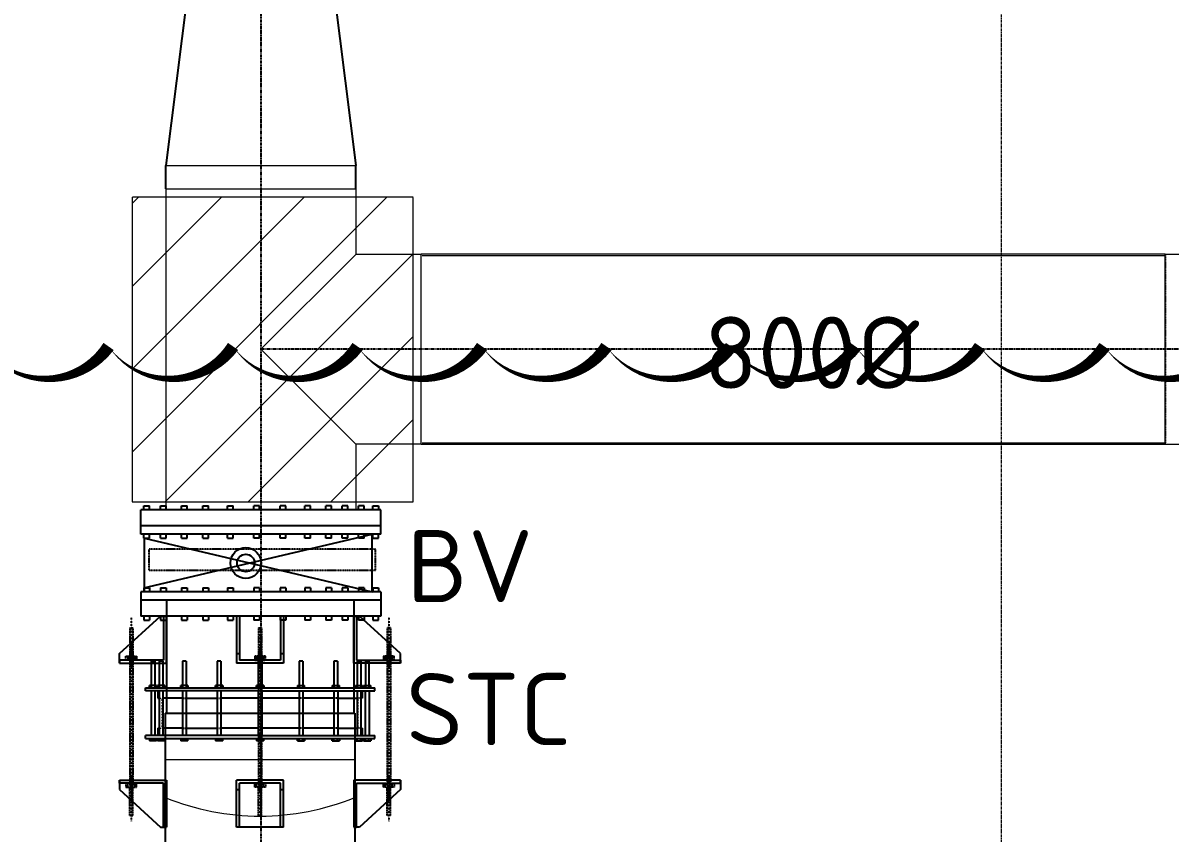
# Model space of a CAD drawing. Header units: inches. Extents: x 0 to 235202, y 0 to 361577.
# Drawn here: x 154002 to 158903, y 300948 to 304405 of the extents above; entities that cross this region are included whole.
import ezdxf

# ---------------------------------------------------------------- set-up
doc = ezdxf.new("R2010")
doc.units = ezdxf.units.IN
doc.header["$MEASUREMENT"] = 0
for name, pattern in [('CENTER', [2, 1.25, -0.25, 0.25, -0.25]), ('HIDDEN', [0.375, 0.25, -0.125]), ('PHANTOM2', [1.25, 0.625, -0.125, 0.125, -0.125, 0.125, -0.125])]:
    doc.linetypes.add(name, pattern=pattern)
for name, color, linetype, lineweight in [('.5', 8, 'Continuous', 0), ('DIM', 251, 'Continuous', 0), ('hid', 8, 'HIDDEN', 0), ('MECHANICAL', 8, 'Continuous', 0), ('PLC WIRE', 7, 'Continuous', 0)]:
    doc.layers.add(name, color=color, linetype=linetype, lineweight=lineweight)
for name, color, linetype in [('1', 1, 'CENTER'), ('2', 2, 'HIDDEN'), ('pipes', 2, 'Continuous'), ('sleeve type coupling', 1, 'Continuous'), ('steel elbow 90deg', 3, 'Continuous'), ('steel reducer', 2, 'Continuous'), ('text', 3, 'Continuous')]:
    doc.layers.add(name, color=color, linetype=linetype)
doc.styles.add('ISO', font='isocpeur.ttf')

msp = doc.modelspace()

# ---------------------------------------------------------------- linework, layer by layer
at = {"layer": '.5', "color": 8, "linetype": 'CENTER', "ltscale": 10}
msp.add_line((158182.6, 294028.3), (158182.6, 325313.4), dxfattribs=at)
at = {"color": 8, "linetype": 'PHANTOM2', "ltscale": 20}
for p, q in [((155018.9, 323495), (155018.9, 300450.4)), ((163607.6, 303012.5), (155018.9, 303012.5))]:
    msp.add_line(p, q, dxfattribs=at)
at = {"color": 8}
for p, q in [((154518.5, 302344.7), (154542.8, 302344.7)), ((154518.5, 302327.5), (154518.5, 302344.7)), ((154542.8, 302327.5), (154542.8, 302344.7)), ((154590, 302344.7), (154614.3, 302344.7)), ((154590, 302327.5), (154590, 302344.7)), ((154614.3, 302327.5), (154614.3, 302344.7)), ((154680.3, 302344.7), (154704.6, 302344.7)), ((154680.3, 302327.5), (154680.3, 302344.7)), ((154704.6, 302327.5), (154704.6, 302344.7)), ((154770.6, 302344.7), (154794.8, 302344.7)), ((154770.6, 302327.5), (154770.6, 302344.7)), ((154794.8, 302327.5), (154794.8, 302344.7)), ((154875.7, 302344.7), (154900, 302344.7)), ((154875.7, 302327.5), (154875.7, 302344.7)), ((154900, 302327.5), (154900, 302344.7)), ((154988.5, 302327.5), (154988.5, 302344.7)), ((155012.8, 302344.7), (154988.5, 302344.7)), ((155012.8, 302327.5), (155012.8, 302344.7)), ((155101.4, 302327.5), (155101.4, 302344.7)), ((155125.6, 302344.7), (155101.4, 302344.7)), ((155125.6, 302327.5), (155125.6, 302344.7)), ((155206.5, 302327.5), (155206.5, 302344.7)), ((155230.7, 302344.7), (155206.5, 302344.7)), ((155230.7, 302327.5), (155230.7, 302344.7)), ((155296.8, 302327.5), (155296.8, 302344.7)), ((155321, 302344.7), (155296.8, 302344.7)), ((155321, 302327.5), (155321, 302344.7)), ((155366.1, 302327.5), (155366.1, 302344.7)), ((155390.3, 302344.7), (155366.1, 302344.7)), ((155390.3, 302327.5), (155390.3, 302344.7)), ((155435.3, 302327.5), (155435.3, 302344.7)), ((155459.6, 302344.7), (155435.3, 302344.7)), ((155459.6, 302327.5), (155459.6, 302344.7)), ((155496.8, 302327.5), (155496.8, 302344.7)), ((155496.8, 302344.7), (155521, 302344.7)), ((155521, 302344.7), (155521, 302327.5)), ((155531.4, 302327.5), (154506.4, 302327.5)), ((154506.4, 302223.5), (154506.4, 302327.5)), ((155531.4, 302223.5), (155531.4, 302327.5)), ((155531.4, 302259.5), (154506.4, 302259.5)), ((155531.4, 302223.5), (154506.4, 302223.5)), ((154518.5, 301993.8), (155494, 302223.5)), ((154518.5, 302206.2), (154518.5, 302223.5)), ((154518.5, 302206.2), (154542.8, 302206.2)), ((154521.9, 302206.2), (155494, 301977.5)), ((154521.9, 301976.6), (154521.9, 302206.2)), ((154542.8, 302206.2), (154542.8, 302223.5)), ((154590, 302206.2), (154590, 302223.5)), ((154590, 302206.2), (154614.3, 302206.2)), ((154614.3, 302206.2), (154614.3, 302223.5)), ((154680.3, 302206.2), (154680.3, 302223.5)), ((154680.3, 302206.2), (154704.6, 302206.2)), ((154704.6, 302206.2), (154704.6, 302223.5)), ((154770.6, 302206.2), (154770.6, 302223.5)), ((154770.6, 302206.2), (154794.8, 302206.2)), ((154794.8, 302206.2), (154794.8, 302223.5)), ((154875.7, 302206.2), (154875.7, 302223.5)), ((154875.7, 302206.2), (154900, 302206.2)), ((154900, 302206.2), (154900, 302223.5)), ((154988.5, 302206.2), (154988.5, 302223.5)), ((155012.8, 302206.2), (154988.5, 302206.2)), ((155012.8, 302206.2), (155012.8, 302223.5)), ((155101.4, 302206.2), (155101.4, 302223.5)), ((155125.6, 302206.2), (155101.4, 302206.2)), ((155125.6, 302206.2), (155125.6, 302223.5)), ((155206.5, 302206.2), (155206.5, 302223.5)), ((155230.7, 302206.2), (155206.5, 302206.2)), ((155230.7, 302206.2), (155230.7, 302223.5)), ((155296.8, 302206.2), (155296.8, 302223.5)), ((155321, 302206.2), (155296.8, 302206.2)), ((155321, 302206.2), (155321, 302223.5)), ((155366.1, 302206.2), (155366.1, 302223.5)), ((155390.3, 302206.2), (155366.1, 302206.2)), ((155390.3, 302206.2), (155390.3, 302223.5)), ((155435.3, 302206.2), (155435.3, 302223.5)), ((155459.6, 302206.2), (155435.3, 302206.2)), ((155459.6, 302206.2), (155459.6, 302223.5)), ((155494, 301977.5), (155494, 302223.5)), ((155496.8, 302206.2), (155496.8, 302223.5)), ((155496.8, 302206.2), (155521, 302206.2)), ((155521, 302206.2), (155521, 302223.5)), ((154506.4, 301977.5), (154506.4, 301873.5)), ((155531.4, 301977.5), (154506.4, 301977.5)), ((154518.5, 301994.7), (154542.8, 301994.7)), ((154518.5, 301994.7), (154518.5, 301977.5)), ((154542.8, 301994.7), (154542.8, 301977.5)), ((154590, 301994.7), (154614.3, 301994.7)), ((154590, 301994.7), (154590, 301977.5)), ((154614.3, 301994.7), (154614.3, 301977.5)), ((154680.3, 301994.7), (154704.6, 301994.7)), ((154680.3, 301994.7), (154680.3, 301977.5)), ((154704.6, 301994.7), (154704.6, 301977.5)), ((154770.6, 301994.7), (154794.8, 301994.7)), ((154770.6, 301994.7), (154770.6, 301977.5)), ((154794.8, 301994.7), (154794.8, 301977.5)), ((154875.7, 301994.7), (154900, 301994.7)), ((154875.7, 301994.7), (154875.7, 301977.5)), ((154900, 301994.7), (154900, 301977.5)), ((154988.5, 301994.7), (154988.5, 301977.5)), ((155012.8, 301994.7), (154988.5, 301994.7)), ((155012.8, 301994.7), (155012.8, 301977.5)), ((155101.4, 301994.7), (155101.4, 301977.5)), ((155125.6, 301994.7), (155101.4, 301994.7)), ((155125.6, 301994.7), (155125.6, 301977.5)), ((155206.5, 301994.7), (155206.5, 301977.5)), ((155230.7, 301994.7), (155206.5, 301994.7)), ((155230.7, 301994.7), (155230.7, 301977.5)), ((155296.8, 301994.7), (155296.8, 301977.5)), ((155321, 301994.7), (155296.8, 301994.7)), ((155321, 301994.7), (155321, 301977.5)), ((155366.1, 301994.7), (155366.1, 301977.5)), ((155390.3, 301994.7), (155366.1, 301994.7)), ((155390.3, 301994.7), (155390.3, 301977.5)), ((155435.3, 301994.7), (155435.3, 301977.5)), ((155459.6, 301994.7), (155435.3, 301994.7)), ((155459.6, 301994.7), (155459.6, 301977.5)), ((155496.8, 301994.7), (155496.8, 301977.5)), ((155496.8, 301994.7), (155521, 301994.7)), ((155521, 301994.7), (155521, 301977.5)), ((155531.4, 301977.5), (155531.4, 301873.5)), ((155531.4, 301941.5), (154506.4, 301941.5)), ((154415.4, 301713.5), (154590.4, 301873.5)), ((155531.4, 301873.5), (154506.4, 301873.5)), ((154518.5, 301873.5), (154518.5, 301856.2)), ((154518.5, 301856.2), (154542.8, 301856.2)), ((154542.8, 301873.5), (154542.8, 301856.2)), ((154590, 301873.5), (154590, 301856.2)), ((154590, 301856.2), (154614.3, 301856.2)), ((154590.4, 301873.5), (154615.4, 301873.5)), ((154615.4, 301873.5), (154603.4, 301873.5)), ((154603.4, 301873.5), (154603.4, 301685.5)), ((154614.3, 301873.5), (154614.3, 301856.2)), ((154615.4, 301673.5), (154615.4, 301873.5)), ((154680.3, 301873.5), (154680.3, 301856.2)), ((154680.3, 301856.2), (154704.6, 301856.2)), ((154704.6, 301873.5), (154704.6, 301856.2)), ((154770.6, 301873.5), (154770.6, 301856.2)), ((154770.6, 301856.2), (154794.8, 301856.2)), ((154794.8, 301873.5), (154794.8, 301856.2)), ((154875.7, 301873.5), (154875.7, 301856.2)), ((154875.7, 301856.2), (154900, 301856.2)), ((154900, 301873.5), (154900, 301856.2)), ((154915.4, 301873.5), (154915.4, 301673.5)), ((155115.4, 301873.5), (154915.4, 301873.5)), ((154927.4, 301873.5), (154927.4, 301685.5)), ((154988.5, 301873.5), (154988.5, 301856.2)), ((155012.8, 301856.2), (154988.5, 301856.2)), ((155012.8, 301873.5), (155012.8, 301856.2)), ((155101.4, 301873.5), (155101.4, 301856.2)), ((155125.6, 301856.2), (155101.4, 301856.2)), ((155103.4, 301873.5), (155103.4, 301685.5)), ((155115.4, 301873.5), (155115.4, 301673.5)), ((155125.6, 301873.5), (155125.6, 301856.2)), ((155206.5, 301873.5), (155206.5, 301856.2)), ((155230.7, 301856.2), (155206.5, 301856.2)), ((155230.7, 301873.5), (155230.7, 301856.2)), ((155296.8, 301873.5), (155296.8, 301856.2)), ((155321, 301856.2), (155296.8, 301856.2)), ((155321, 301873.5), (155321, 301856.2)), ((155366.1, 301873.5), (155366.1, 301856.2)), ((155390.3, 301856.2), (155366.1, 301856.2)), ((155390.3, 301873.5), (155390.3, 301856.2)), ((155440.3, 301873.5), (155415.3, 301873.5)), ((155415.3, 301873.5), (155427.3, 301873.5)), ((155415.3, 301673.5), (155415.3, 301873.5)), ((155427.3, 301873.5), (155427.3, 301685.5)), ((155435.3, 301873.5), (155435.3, 301856.2)), ((155459.6, 301856.2), (155435.3, 301856.2)), ((155615.3, 301713.5), (155440.3, 301873.5)), ((155459.6, 301873.5), (155459.6, 301856.2)), ((155496.8, 301873.5), (155496.8, 301856.2)), ((155496.8, 301856.2), (155521, 301856.2)), ((155521, 301856.2), (155521, 301873.5)), ((154415.4, 301673.5), (154415.4, 301713.5)), ((154915.4, 301713.5), (154927.4, 301713.5)), ((155103.4, 301713.5), (155115.4, 301713.5)), ((155615.3, 301673.5), (155615.3, 301713.5)), ((154603.4, 301685.5), (154415.4, 301685.5)), ((154415.4, 301685.5), (154415.4, 301673.5)), ((154415.4, 301673.5), (154615.4, 301673.5)), ((155115.4, 301673.5), (154915.4, 301673.5)), ((155103.4, 301685.5), (154927.4, 301685.5)), ((155615.3, 301673.5), (155415.3, 301673.5)), ((155427.3, 301685.5), (155615.3, 301685.5)), ((155615.3, 301685.5), (155615.3, 301673.5)), ((154415.4, 301173.1), (154415.4, 301133.1)), ((154415.4, 301161.1), (154415.4, 301173.1)), ((154415.4, 301173.1), (154615.4, 301173.1)), ((154615.4, 301173.1), (154615.4, 300973.1)), ((154915.4, 300973.1), (154915.4, 301173.1)), ((155115.4, 301173.1), (154915.4, 301173.1)), ((155115.4, 300973.1), (155115.4, 301173.1)), ((155615.3, 301173.1), (155415.3, 301173.1)), ((155415.3, 301173.1), (155415.3, 300973.1)), ((155615.3, 301173.1), (155615.3, 301133.1)), ((155615.3, 301161.1), (155615.3, 301173.1)), ((154603.4, 301161.1), (154415.4, 301161.1)), ((154415.4, 301133.1), (154590.4, 300973.1)), ((154603.4, 300973.1), (154603.4, 301161.1)), ((154915.4, 301133.1), (154927.4, 301133.1)), ((154927.4, 300973.1), (154927.4, 301161.1)), ((155103.4, 301161.1), (154927.4, 301161.1)), ((155103.4, 300973.1), (155103.4, 301161.1)), ((155103.4, 301133.1), (155115.4, 301133.1)), ((155427.3, 300973.1), (155427.3, 301161.1)), ((155427.3, 301161.1), (155615.3, 301161.1)), ((155615.3, 301133.1), (155440.3, 300973.1)), ((154590.4, 300973.1), (154615.4, 300973.1)), ((154615.4, 300973.1), (154603.4, 300973.1)), ((155115.4, 300973.1), (154915.4, 300973.1)), ((155440.3, 300973.1), (155415.3, 300973.1)), ((155415.3, 300973.1), (155427.3, 300973.1))]:
    msp.add_line(p, q, dxfattribs=at)
at = {"color": 8, "linetype": 'HIDDEN'}
for p, q in [((155386.9, 302159.1), (154541.9, 302159.1)), ((154541.9, 302068.8), (154541.9, 302159.1)), ((155508.6, 302159.1), (155386.9, 302159.1)), ((155508.6, 302068.8), (155508.6, 302159.1)), ((155386.9, 302068.8), (154541.9, 302068.8)), ((155508.6, 302068.8), (155386.9, 302068.8))]:
    msp.add_line(p, q, dxfattribs=at)
at = {"color": 1}
msp.add_lwpolyline([(153836.6, 303024.6, 0, 53.2, 0.520567), (154368.4, 303024.6, 0, 53.2, 0.520567), (154900.2, 303024.6, 0, 53.2, 0.520567), (155432, 303024.6, 0, 53.2, 0.520567), (155963.8, 303024.6, 0, 53.2, 0.520567), (156495.6, 303024.6, 0, 53.2, 0.520567), (157027.4, 303024.6, 0, 53.2, 0.520567), (157559.2, 303024.6, 0, 53.2, 0.520567), (158091, 303024.6, 0, 53.2, 0.520567), (158622.8, 303024.6, 0, 53.2, 0.520567), (159154.6, 303024.6, 0, 53.2, 0.520567)], format="xyseb", dxfattribs=at)
at = {"color": 8}
for radius in [65.7, 37.5]:
    msp.add_circle((154954.4, 302100.4), radius, dxfattribs=at)
at = {"layer": '1', "color": 8, "linetype": 'CENTER', "ltscale": 0.09}
for p, q in [((154465.4, 301867.6), (154465.4, 300997.9)), ((155565.3, 301867.6), (155565.3, 300997.9)), ((155015.4, 301023.1), (155015.4, 301823.5))]:
    msp.add_line(p, q, dxfattribs=at)
at = {"layer": '1', "color": 8}
for p, q in [((154458.8, 301823.5), (154458.8, 301161.1)), ((154458.8, 301823.5), (154458.8, 301702.7)), ((154458.8, 301823.5), (154472, 301823.5)), ((154472, 301823.5), (154472, 301161.1)), ((154472, 301823.5), (154472, 301702.7)), ((155008.8, 301823.5), (155008.8, 301161.1)), ((155008.8, 301823.5), (155022, 301823.5)), ((155022, 301823.5), (155022, 301161.1)), ((155558.7, 301823.5), (155558.7, 301161.1)), ((155571.9, 301823.5), (155558.7, 301823.5)), ((155558.8, 301823.5), (155558.8, 301702.7)), ((155571.9, 301823.5), (155571.9, 301161.1)), ((155571.9, 301823.5), (155571.9, 301702.7)), ((154472, 301751.9), (154458.8, 301751.9)), ((154472, 301751.9), (154458.8, 301751.9)), ((154472, 301748.1), (154458.8, 301748.1)), ((154472, 301748.1), (154458.8, 301748.1)), ((154472, 301744), (154458.8, 301744)), ((154472, 301744), (154458.8, 301744)), ((154472, 301744), (154458.8, 301744)), ((154472, 301744), (154458.8, 301744)), ((154472, 301739.9), (154458.8, 301739.9)), ((154472, 301739.9), (154458.8, 301739.9)), ((154472, 301735.8), (154458.8, 301735.8)), ((154472, 301735.8), (154458.8, 301735.8)), ((154472, 301731.7), (154458.8, 301731.7)), ((154472, 301731.7), (154458.8, 301731.7)), ((154472, 301727.6), (154458.8, 301727.6)), ((154472, 301727.6), (154458.8, 301727.6)), ((154472, 301723.6), (154458.8, 301723.6)), ((154472, 301723.6), (154458.8, 301723.6)), ((154472, 301719.5), (154458.8, 301719.5)), ((154472, 301719.5), (154458.8, 301719.5)), ((154472, 301715.4), (154458.8, 301715.4)), ((154472, 301715.4), (154458.8, 301715.4)), ((154472, 301711.3), (154458.8, 301711.3)), ((154472, 301711.3), (154458.8, 301711.3)), ((154472, 301707.2), (154458.8, 301707.2)), ((154472, 301707.2), (154458.8, 301707.2)), ((155008.8, 301731.7), (155022, 301731.7)), ((155008.8, 301731.7), (155022, 301731.7)), ((155008.8, 301727.6), (155022, 301727.6)), ((155008.8, 301727.6), (155022, 301727.6)), ((155008.8, 301723.6), (155022, 301723.6)), ((155008.8, 301723.6), (155022, 301723.6)), ((155008.8, 301719.5), (155022, 301719.5)), ((155008.8, 301719.5), (155022, 301719.5)), ((155008.8, 301715.4), (155022, 301715.4)), ((155008.8, 301715.4), (155022, 301715.4)), ((155008.8, 301711.3), (155022, 301711.3)), ((155008.8, 301711.3), (155022, 301711.3)), ((155008.8, 301707.2), (155022, 301707.2)), ((155008.8, 301707.2), (155022, 301707.2)), ((155558.8, 301751.9), (155571.9, 301751.9)), ((155558.8, 301751.9), (155571.9, 301751.9)), ((155558.8, 301748.1), (155571.9, 301748.1)), ((155558.8, 301748.1), (155571.9, 301748.1)), ((155558.8, 301744), (155571.9, 301744)), ((155558.8, 301744), (155571.9, 301744)), ((155558.8, 301744), (155571.9, 301744)), ((155558.8, 301744), (155571.9, 301744)), ((155558.8, 301739.9), (155571.9, 301739.9)), ((155558.8, 301739.9), (155571.9, 301739.9)), ((155558.8, 301735.8), (155571.9, 301735.8)), ((155558.8, 301735.8), (155571.9, 301735.8)), ((155558.8, 301731.7), (155571.9, 301731.7)), ((155558.8, 301731.7), (155571.9, 301731.7)), ((155558.8, 301727.6), (155571.9, 301727.6)), ((155558.8, 301727.6), (155571.9, 301727.6)), ((155558.8, 301723.6), (155571.9, 301723.6)), ((155558.8, 301723.6), (155571.9, 301723.6)), ((155558.8, 301719.5), (155571.9, 301719.5)), ((155558.8, 301719.5), (155571.9, 301719.5)), ((155558.8, 301715.4), (155571.9, 301715.4)), ((155558.8, 301715.4), (155571.9, 301715.4)), ((155558.8, 301711.3), (155571.9, 301711.3)), ((155558.8, 301711.3), (155571.9, 301711.3)), ((155558.8, 301707.2), (155571.9, 301707.2)), ((155558.8, 301707.2), (155571.9, 301707.2)), ((154442.6, 301685.5), (154442.6, 301702.7)), ((154442.6, 301702.7), (154488.2, 301702.7)), ((154488.2, 301685.5), (154442.6, 301685.5)), ((154450.8, 301702.7), (154450.8, 301685.5)), ((154450.8, 301702.7), (154450.8, 301685.5)), ((154472, 301703.1), (154458.8, 301703.1)), ((154472, 301703.1), (154458.8, 301703.1)), ((154472, 301682.7), (154458.8, 301682.7)), ((154472, 301682.7), (154458.8, 301682.7)), ((154472, 301678.6), (154458.8, 301678.6)), ((154472, 301678.6), (154458.8, 301678.6)), ((154472, 301674.5), (154458.8, 301674.5)), ((154472, 301674.5), (154458.8, 301674.5)), ((154472, 301670.4), (154458.8, 301670.4)), ((154472, 301670.4), (154458.8, 301670.4)), ((154472, 301666.3), (154458.8, 301666.3)), ((154472, 301666.3), (154458.8, 301666.3)), ((154472, 301662.3), (154458.8, 301662.3)), ((154472, 301662.3), (154458.8, 301662.3)), ((154472, 301658.2), (154458.8, 301658.2)), ((154472, 301658.2), (154458.8, 301658.2)), ((154480, 301702.7), (154480, 301685.5)), ((154480, 301702.7), (154480, 301685.5)), ((154488.2, 301702.7), (154488.2, 301685.5)), ((155038.2, 301702.7), (154992.6, 301702.7)), ((154992.6, 301702.7), (154992.6, 301685.5)), ((155038.2, 301702.7), (154992.6, 301702.7)), ((154992.6, 301702.7), (154992.6, 301685.5)), ((154992.6, 301685.5), (155038.2, 301685.5)), ((154992.6, 301685.5), (155038.2, 301685.5)), ((155000.8, 301702.7), (155000.8, 301685.5)), ((155000.8, 301702.7), (155000.8, 301685.5)), ((155008.8, 301703.1), (155022, 301703.1)), ((155008.8, 301703.1), (155022, 301703.1)), ((155008.8, 301682.7), (155022, 301682.7)), ((155008.8, 301682.7), (155022, 301682.7)), ((155008.8, 301678.6), (155022, 301678.6)), ((155008.8, 301678.6), (155022, 301678.6)), ((155008.8, 301674.5), (155022, 301674.5)), ((155008.8, 301674.5), (155022, 301674.5)), ((155008.8, 301670.4), (155022, 301670.4)), ((155008.8, 301670.4), (155022, 301670.4)), ((155008.8, 301666.3), (155022, 301666.3)), ((155008.8, 301666.3), (155022, 301666.3)), ((155008.8, 301662.3), (155022, 301662.3)), ((155008.8, 301662.3), (155022, 301662.3)), ((155008.8, 301658.2), (155022, 301658.2)), ((155008.8, 301658.2), (155022, 301658.2)), ((155030, 301702.7), (155030, 301685.5)), ((155030, 301702.7), (155030, 301685.5)), ((155038.2, 301685.5), (155038.2, 301702.7)), ((155038.2, 301685.5), (155038.2, 301702.7)), ((155588.1, 301702.7), (155542.6, 301702.7)), ((155542.6, 301702.7), (155542.6, 301685.5)), ((155542.6, 301685.5), (155588.1, 301685.5)), ((155550.7, 301702.7), (155550.7, 301685.5)), ((155550.7, 301702.7), (155550.7, 301685.5)), ((155558.8, 301703.1), (155571.9, 301703.1)), ((155558.8, 301703.1), (155571.9, 301703.1)), ((155558.8, 301682.7), (155571.9, 301682.7)), ((155558.8, 301682.7), (155571.9, 301682.7)), ((155558.8, 301678.6), (155571.9, 301678.6)), ((155558.8, 301678.6), (155571.9, 301678.6)), ((155558.8, 301674.5), (155571.9, 301674.5)), ((155558.8, 301674.5), (155571.9, 301674.5)), ((155558.8, 301670.4), (155571.9, 301670.4)), ((155558.8, 301670.4), (155571.9, 301670.4)), ((155558.8, 301666.3), (155571.9, 301666.3)), ((155558.8, 301666.3), (155571.9, 301666.3)), ((155558.8, 301662.3), (155571.9, 301662.3)), ((155558.8, 301662.3), (155571.9, 301662.3)), ((155558.8, 301658.2), (155571.9, 301658.2)), ((155558.8, 301658.2), (155571.9, 301658.2)), ((155580, 301702.7), (155580, 301685.5)), ((155580, 301702.7), (155580, 301685.5)), ((155588.1, 301685.5), (155588.1, 301702.7)), ((155008.8, 301654.1), (155022, 301654.1)), ((155008.8, 301654.1), (155022, 301654.1)), ((154472, 301192.5), (154458.8, 301192.5)), ((154472, 301192.5), (154458.8, 301192.5)), ((154472, 301188.4), (154458.8, 301188.4)), ((154472, 301188.4), (154458.8, 301188.4)), ((154472, 301184.3), (154458.8, 301184.3)), ((154472, 301184.3), (154458.8, 301184.3)), ((154472, 301180.2), (154458.8, 301180.2)), ((154472, 301180.2), (154458.8, 301180.2)), ((154472, 301176.1), (154458.8, 301176.1)), ((154472, 301176.1), (154458.8, 301176.1)), ((154472, 301172), (154458.8, 301172)), ((154472, 301172), (154458.8, 301172)), ((154472, 301167.9), (154458.8, 301167.9)), ((154472, 301167.9), (154458.8, 301167.9)), ((155008.8, 301180.2), (155022, 301180.2)), ((155008.8, 301180.2), (155022, 301180.2)), ((155008.8, 301176.1), (155022, 301176.1)), ((155008.8, 301176.1), (155022, 301176.1)), ((155008.8, 301172), (155022, 301172)), ((155008.8, 301172), (155022, 301172)), ((155008.8, 301167.9), (155022, 301167.9)), ((155008.8, 301167.9), (155022, 301167.9)), ((155558.8, 301192.5), (155571.9, 301192.5)), ((155558.8, 301192.5), (155571.9, 301192.5)), ((155558.8, 301188.4), (155571.9, 301188.4)), ((155558.8, 301188.4), (155571.9, 301188.4)), ((155558.8, 301184.3), (155571.9, 301184.3)), ((155558.8, 301184.3), (155571.9, 301184.3)), ((155558.8, 301180.2), (155571.9, 301180.2)), ((155558.8, 301180.2), (155571.9, 301180.2)), ((155558.8, 301176.1), (155571.9, 301176.1)), ((155558.8, 301176.1), (155571.9, 301176.1)), ((155558.8, 301172), (155571.9, 301172)), ((155558.8, 301172), (155571.9, 301172)), ((155558.8, 301167.9), (155571.9, 301167.9)), ((155558.8, 301167.9), (155571.9, 301167.9)), ((154450.8, 301143.9), (154450.8, 301161.1)), ((154450.8, 301143.9), (154450.8, 301161.1)), ((154472, 301163.9), (154458.8, 301163.9)), ((154472, 301163.9), (154458.8, 301163.9)), ((154458.8, 301023.1), (154458.8, 301143.9)), ((154472, 301143.4), (154458.8, 301143.4)), ((154472, 301143.4), (154458.8, 301143.4)), ((154472, 301139.3), (154458.8, 301139.3)), ((154472, 301139.3), (154458.8, 301139.3)), ((154472, 301135.2), (154458.8, 301135.2)), ((154472, 301135.2), (154458.8, 301135.2)), ((154472, 301131.2), (154458.8, 301131.2)), ((154472, 301131.2), (154458.8, 301131.2)), ((154472, 301127.1), (154458.8, 301127.1)), ((154472, 301127.1), (154458.8, 301127.1)), ((154472, 301123), (154458.8, 301123)), ((154472, 301123), (154458.8, 301123)), ((154472, 301118.9), (154458.8, 301118.9)), ((154472, 301118.9), (154458.8, 301118.9)), ((154472, 301023.1), (154472, 301143.9)), ((154480, 301143.9), (154480, 301161.1)), ((154480, 301143.9), (154480, 301161.1)), ((154992.6, 301143.9), (154992.6, 301161.1)), ((154992.6, 301161.1), (155038.2, 301161.1)), ((154992.6, 301143.9), (154992.6, 301161.1)), ((154992.6, 301161.1), (155038.2, 301161.1)), ((155038.2, 301143.9), (154992.6, 301143.9)), ((155038.2, 301143.9), (154992.6, 301143.9)), ((155000.8, 301143.9), (155000.8, 301161.1)), ((155000.8, 301143.9), (155000.8, 301161.1)), ((155008.8, 301163.9), (155022, 301163.9)), ((155008.8, 301163.9), (155022, 301163.9)), ((155008.8, 301023.1), (155008.8, 301143.9)), ((155008.8, 301143.4), (155022, 301143.4)), ((155008.8, 301143.4), (155022, 301143.4)), ((155008.8, 301139.3), (155022, 301139.3)), ((155008.8, 301139.3), (155022, 301139.3)), ((155008.8, 301135.2), (155022, 301135.2)), ((155008.8, 301135.2), (155022, 301135.2)), ((155008.8, 301131.2), (155022, 301131.2)), ((155008.8, 301131.2), (155022, 301131.2)), ((155022, 301023.1), (155022, 301143.9)), ((155030, 301143.9), (155030, 301161.1)), ((155030, 301143.9), (155030, 301161.1)), ((155038.2, 301161.1), (155038.2, 301143.9)), ((155038.2, 301161.1), (155038.2, 301143.9)), ((155550.7, 301143.9), (155550.7, 301161.1)), ((155550.7, 301143.9), (155550.7, 301161.1)), ((155558.8, 301163.9), (155571.9, 301163.9)), ((155558.8, 301163.9), (155571.9, 301163.9)), ((155558.8, 301023.1), (155558.8, 301143.9)), ((155558.8, 301143.4), (155571.9, 301143.4)), ((155558.8, 301143.4), (155571.9, 301143.4)), ((155558.8, 301139.3), (155571.9, 301139.3)), ((155558.8, 301139.3), (155571.9, 301139.3)), ((155558.8, 301135.2), (155571.9, 301135.2)), ((155558.8, 301135.2), (155571.9, 301135.2)), ((155558.8, 301131.2), (155571.9, 301131.2)), ((155558.8, 301131.2), (155571.9, 301131.2)), ((155558.8, 301127.1), (155571.9, 301127.1)), ((155558.8, 301127.1), (155571.9, 301127.1)), ((155558.8, 301123), (155571.9, 301123)), ((155558.8, 301123), (155571.9, 301123)), ((155558.8, 301118.9), (155571.9, 301118.9)), ((155558.8, 301118.9), (155571.9, 301118.9)), ((155571.9, 301023.1), (155571.9, 301143.9)), ((155580, 301143.9), (155580, 301161.1)), ((155580, 301143.9), (155580, 301161.1)), ((154472, 301114.8), (154458.8, 301114.8)), ((154472, 301114.8), (154458.8, 301114.8)), ((154472, 301110.7), (154458.8, 301110.7)), ((154472, 301110.7), (154458.8, 301110.7)), ((154472, 301106.6), (154458.8, 301106.6)), ((154472, 301106.6), (154458.8, 301106.6)), ((154472, 301102.6), (154458.8, 301102.6)), ((154472, 301102.6), (154458.8, 301102.6)), ((154472, 301102.6), (154458.8, 301102.6)), ((154472, 301102.6), (154458.8, 301102.6)), ((154472, 301098.5), (154458.8, 301098.5)), ((154472, 301098.5), (154458.8, 301098.5)), ((154472, 301094.7), (154458.8, 301094.7)), ((154472, 301094.7), (154458.8, 301094.7)), ((154472, 301090.6), (154458.8, 301090.6)), ((154472, 301090.6), (154458.8, 301090.6)), ((154472, 301090.6), (154458.8, 301090.6)), ((154472, 301090.6), (154458.8, 301090.6)), ((155558.8, 301114.8), (155571.9, 301114.8)), ((155558.8, 301114.8), (155571.9, 301114.8)), ((155558.8, 301110.7), (155571.9, 301110.7)), ((155558.8, 301110.7), (155571.9, 301110.7)), ((155558.8, 301106.6), (155571.9, 301106.6)), ((155558.8, 301106.6), (155571.9, 301106.6)), ((155558.8, 301102.6), (155571.9, 301102.6)), ((155558.8, 301102.6), (155571.9, 301102.6)), ((155558.8, 301102.6), (155571.9, 301102.6)), ((155558.8, 301102.6), (155571.9, 301102.6)), ((155558.8, 301098.5), (155571.9, 301098.5)), ((155558.8, 301098.5), (155571.9, 301098.5)), ((155558.8, 301094.7), (155571.9, 301094.7)), ((155558.8, 301094.7), (155571.9, 301094.7)), ((155558.8, 301090.6), (155571.9, 301090.6)), ((155558.8, 301090.6), (155571.9, 301090.6)), ((155558.8, 301090.6), (155571.9, 301090.6)), ((155558.8, 301090.6), (155571.9, 301090.6)), ((154458.8, 301023.1), (154472, 301023.1)), ((155008.8, 301023.1), (155022, 301023.1)), ((155008.8, 301023.1), (155022, 301023.1)), ((155571.9, 301023.1), (155558.8, 301023.1))]:
    msp.add_line(p, q, dxfattribs=at)
at = {"layer": '1', "color": 8, "linetype": 'HIDDEN', "ltscale": 0.009}
for p, q in [((154458.8, 301685.5), (154458.8, 301702.7)), ((154472, 301699), (154458.8, 301699)), ((154472, 301699), (154458.8, 301699)), ((154472, 301695), (154458.8, 301695)), ((154472, 301695), (154458.8, 301695)), ((154472, 301690.9), (154458.8, 301690.9)), ((154472, 301690.9), (154458.8, 301690.9)), ((154472, 301686.8), (154458.8, 301686.8)), ((154472, 301686.8), (154458.8, 301686.8)), ((154472, 301685.5), (154472, 301702.7)), ((155008.8, 301685.5), (155008.8, 301702.7)), ((155008.8, 301699), (155022, 301699)), ((155008.8, 301699), (155022, 301699)), ((155008.8, 301695), (155022, 301695)), ((155008.8, 301695), (155022, 301695)), ((155008.8, 301690.9), (155022, 301690.9)), ((155008.8, 301690.9), (155022, 301690.9)), ((155008.8, 301686.8), (155022, 301686.8)), ((155008.8, 301686.8), (155022, 301686.8)), ((155022, 301685.5), (155022, 301702.7)), ((155558.8, 301685.5), (155558.8, 301702.7)), ((155558.8, 301699), (155571.9, 301699)), ((155558.8, 301699), (155571.9, 301699)), ((155558.8, 301695), (155571.9, 301695)), ((155558.8, 301695), (155571.9, 301695)), ((155558.8, 301690.9), (155571.9, 301690.9)), ((155558.8, 301690.9), (155571.9, 301690.9)), ((155558.8, 301686.8), (155571.9, 301686.8)), ((155558.8, 301686.8), (155571.9, 301686.8)), ((155571.9, 301685.5), (155571.9, 301702.7)), ((154458.8, 301161.1), (154458.8, 301143.9)), ((154472, 301159.8), (154458.8, 301159.8)), ((154472, 301159.8), (154458.8, 301159.8)), ((154472, 301155.7), (154458.8, 301155.7)), ((154472, 301155.7), (154458.8, 301155.7)), ((154472, 301151.6), (154458.8, 301151.6)), ((154472, 301151.6), (154458.8, 301151.6)), ((154472, 301147.5), (154458.8, 301147.5)), ((154472, 301147.5), (154458.8, 301147.5)), ((154472, 301161.1), (154472, 301143.9)), ((155008.8, 301161.1), (155008.8, 301143.9)), ((155008.8, 301159.8), (155022, 301159.8)), ((155008.8, 301159.8), (155022, 301159.8)), ((155008.8, 301155.7), (155022, 301155.7)), ((155008.8, 301155.7), (155022, 301155.7)), ((155008.8, 301151.6), (155022, 301151.6)), ((155008.8, 301151.6), (155022, 301151.6)), ((155008.8, 301147.5), (155022, 301147.5)), ((155008.8, 301147.5), (155022, 301147.5)), ((155022, 301161.1), (155022, 301143.9)), ((155558.8, 301161.1), (155558.8, 301143.9)), ((155558.8, 301159.8), (155571.9, 301159.8)), ((155558.8, 301159.8), (155571.9, 301159.8)), ((155558.8, 301155.7), (155571.9, 301155.7)), ((155558.8, 301155.7), (155571.9, 301155.7)), ((155558.8, 301151.6), (155571.9, 301151.6)), ((155558.8, 301151.6), (155571.9, 301151.6)), ((155558.8, 301147.5), (155571.9, 301147.5)), ((155558.8, 301147.5), (155571.9, 301147.5)), ((155571.9, 301161.1), (155571.9, 301143.9))]:
    msp.add_line(p, q, dxfattribs=at)
at = {"layer": '1', "color": 8}
for points in [[(154442.6, 301161.1), (154442.6, 301143.9), (154488.2, 301143.9), (154488.2, 301161.1)], [(154442.6, 301161.1), (154442.6, 301143.9), (154488.2, 301143.9), (154488.2, 301161.1)], [(155588.1, 301161.1), (155588.1, 301143.9), (155542.6, 301143.9), (155542.6, 301161.1)], [(155588.1, 301161.1), (155588.1, 301143.9), (155542.6, 301143.9), (155542.6, 301161.1)]]:
    msp.add_lwpolyline(points, close=True, dxfattribs=at)
at = {"layer": '2', "color": 8}
msp.add_line((158882.4, 303412.8), (158882.4, 302612.8), dxfattribs=at)
at = {"layer": '2', "color": 8, "linetype": 'HIDDEN', "ltscale": 500}
msp.add_line((154615.4, 301459.7), (155415.4, 301459.7), dxfattribs=at)
at = {"layer": 'DIM', "color": 8}
for p, q in [((154613.5, 303797.5), (155424.3, 303797.5)), ((154613.5, 303697.5), (155424.3, 303697.5)), ((154613.5, 303697.5), (155424.3, 303697.5)), ((154613.5, 303697.5), (154613.5, 302327.5)), ((155424.3, 303697.5), (155424.3, 303417.8)), ((155018.9, 303012.5), (155424.3, 303417.8)), ((155703.9, 303417.8), (155424.3, 303417.8)), ((155703.9, 302607.2), (155703.9, 303418.6)), ((158882.4, 303418.2), (155703.9, 303418.6)), ((155707.4, 303412.8), (158882.8, 303412.8)), ((158882.4, 302607.4), (158882.4, 303418.2)), ((158882.4, 303418.2), (159217.6, 303418.2)), ((155018.9, 303012.5), (155424.3, 302607.2)), ((155703.9, 302607.2), (155424.3, 302607.2)), ((155424.3, 302607.2), (155424.3, 302327.5)), ((158882.4, 302606.7), (155703.9, 302606.3)), ((155707.3, 302612.8), (158882.8, 302612.8)), ((158882.4, 302607.4), (160162.4, 302607.4)), ((154613.5, 302327.5), (155424.3, 302327.5)), ((155420.6, 301260.8), (154610.2, 301260.8))]:
    msp.add_line(p, q, dxfattribs=at)
at = {"layer": 'DIM', "color": 8, "linetype": 'HIDDEN', "ltscale": 7}
for p, q in [((154469, 303662), (154468.9, 302362)), ((155668.9, 303662), (154469, 303662)), ((155669, 302362), (155668.9, 303662)), ((154468.9, 302362), (155669, 302362))]:
    msp.add_line(p, q, dxfattribs=at)
at = {"layer": 'DIM', "color": 8, "linetype": 'Continuous'}
for p, q in [((154468.9, 302573.8), (155557.1, 303662)), ((154469, 303634.6), (154496.5, 303662)), ((154469, 303281), (154850, 303662)), ((154469, 302927.4), (155203.6, 303662)), ((154610.7, 302362), (155668.9, 303420.2)), ((154964.3, 302362), (155668.9, 303066.7)), ((155317.8, 302362), (155668.9, 302713.2))]:
    msp.add_line(p, q, dxfattribs=at)
at = {"layer": 'DIM', "color": 8}
msp.add_arc((155015.4, 302091.4), 1071.4, 247.7777, 292.2223, dxfattribs=at)
at = {"layer": 'hid', "color": 8, "ltscale": 0.1}
for p, q in [((154584.7, 301523.4), (154600.7, 301523.4)), ((154584.7, 301523.4), (154600.7, 301523.4)), ((154584.7, 301523.4), (154600.7, 301523.4)), ((154596.7, 301396), (154596.7, 301523.4)), ((155446.1, 301523.4), (155430.1, 301523.4)), ((155446.1, 301523.4), (155430.1, 301523.4)), ((155446.1, 301523.4), (155430.1, 301523.4)), ((155434.1, 301396), (155434.1, 301523.4)), ((154584.7, 301396), (154600.7, 301396)), ((154584.7, 301396), (154600.7, 301396)), ((154584.7, 301396), (154600.7, 301396)), ((155446.1, 301396), (155430.1, 301396)), ((155446.1, 301396), (155430.1, 301396)), ((155446.1, 301396), (155430.1, 301396))]:
    msp.add_line(p, q, dxfattribs=at)
at = {"layer": 'MECHANICAL', "color": 8, "linetype": 'Continuous', "ltscale": 10}
for p, q in [((155415.4, 301873.5), (155415.4, 301777.2)), ((154615.4, 301153), (154615.4, 301036.3))]:
    msp.add_line(p, q, dxfattribs=at)
at = {"layer": 'pipes', "color": 8, "ltscale": 2000}
for p, q in [((154615.4, 301941.5), (154615.4, 301459.7)), ((155415.4, 301941.5), (155415.4, 301459.7))]:
    msp.add_line(p, q, dxfattribs=at)
at = {"layer": 'PLC WIRE', "color": 8, "ltscale": 2000}
msp.add_line((158882.8, 302612.8), (158884.6, 302612.8), dxfattribs=at)
at = {"layer": 'sleeve type coupling', "color": 8}
for p, q in [((154550.2, 301682), (154550.2, 301567.4)), ((154550.2, 301682), (154565.6, 301682)), ((154565.6, 301682), (154565.6, 301567.4)), ((154585, 301682), (154585, 301567.4)), ((154600.4, 301681.9), (154585, 301681.9)), ((154600.4, 301682), (154600.4, 301567.4)), ((154684.2, 301682), (154684.2, 301567.4)), ((154699.6, 301682), (154684.2, 301682)), ((154699.6, 301682), (154699.6, 301567.4)), ((154832.6, 301682), (154832.6, 301567.4)), ((154848, 301682), (154832.6, 301682)), ((154848, 301682), (154848, 301567.4)), ((155007.7, 301682), (155007.7, 301567.4)), ((155023.1, 301682), (155007.7, 301682)), ((155023.1, 301682), (155023.1, 301567.4)), ((155182.8, 301682), (155182.7, 301567.4)), ((155198.2, 301682), (155182.8, 301682)), ((155198.2, 301682), (155198.2, 301567.4)), ((155331.2, 301682), (155331.2, 301567.4)), ((155346.6, 301682), (155331.2, 301682)), ((155346.6, 301682), (155346.6, 301567.4)), ((155430.3, 301682), (155430.3, 301567.4)), ((155445.8, 301682), (155430.3, 301682)), ((155445.8, 301682), (155445.8, 301567.4)), ((155465.2, 301682), (155465.2, 301567.4)), ((155480.6, 301682), (155465.2, 301682)), ((155480.6, 301682), (155480.6, 301567.4)), ((154525.4, 301555.4), (154525.4, 301567.4)), ((154525.4, 301567.4), (155505.4, 301567.4)), ((154573.3, 301577.7), (154542.5, 301577.7)), ((154542.5, 301567.4), (154542.5, 301577.7)), ((154573.3, 301577.7), (154573.3, 301567.4)), ((154608.1, 301577.7), (154577.3, 301577.7)), ((154577.3, 301567.4), (154577.3, 301577.7)), ((154608.1, 301577.7), (154608.1, 301567.4)), ((154707.3, 301577.7), (154676.4, 301577.7)), ((154676.4, 301567.4), (154676.4, 301577.7)), ((154707.3, 301577.7), (154707.3, 301567.4)), ((154824.9, 301567.4), (154824.9, 301577.7)), ((154855.7, 301577.7), (154824.9, 301577.7)), ((154855.7, 301577.7), (154855.7, 301567.4)), ((155030.8, 301577.7), (155000, 301577.7)), ((155000, 301567.4), (155000, 301577.7)), ((155030.8, 301577.7), (155030.8, 301567.4)), ((155175, 301577.7), (155205.9, 301577.7)), ((155175, 301577.7), (155175, 301567.4)), ((155205.9, 301567.4), (155205.9, 301577.7)), ((155323.5, 301577.7), (155323.5, 301567.4)), ((155323.5, 301577.7), (155354.3, 301577.7)), ((155354.3, 301567.4), (155354.3, 301577.7)), ((155422.6, 301577.7), (155422.6, 301567.4)), ((155422.6, 301577.7), (155453.5, 301577.7)), ((155453.5, 301567.4), (155453.5, 301577.7)), ((155457.5, 301577.7), (155457.5, 301567.4)), ((155457.5, 301577.7), (155488.3, 301577.7)), ((155488.3, 301567.4), (155488.3, 301577.7)), ((155505.4, 301555.4), (155505.4, 301567.4)), ((155015.4, 301555.4), (154525.4, 301555.4)), ((154549.9, 301555.4), (154549.9, 301364)), ((154565.9, 301555.4), (154565.9, 301364)), ((154579.2, 301555.4), (154579.2, 301523.4)), ((154579.2, 301523.4), (154584.7, 301523.4)), ((154584.7, 301555.4), (154584.7, 301364)), ((154600.7, 301555.4), (154600.7, 301364)), ((154683.9, 301523.4), (154600.7, 301523.4)), ((154683.9, 301555.4), (154683.9, 301364)), ((154699.9, 301555.4), (154699.9, 301364)), ((154699.9, 301523.4), (154832.3, 301523.4)), ((154832.3, 301555.4), (154832.3, 301364)), ((154848.3, 301555.4), (154848.3, 301364)), ((155007.4, 301523.4), (154848.3, 301523.4)), ((155007.4, 301555.4), (155007.4, 301364)), ((155015.4, 301555.4), (155505.4, 301555.4)), ((155023.4, 301555.4), (155023.4, 301364)), ((155182.5, 301523.4), (155023.4, 301523.4)), ((155182.5, 301555.4), (155182.5, 301364)), ((155198.5, 301555.4), (155198.5, 301364)), ((155330.9, 301523.4), (155198.5, 301523.4)), ((155330.9, 301555.4), (155330.9, 301364)), ((155346.9, 301555.4), (155346.9, 301364)), ((155346.9, 301523.4), (155430.1, 301523.4)), ((155430.1, 301555.4), (155430.1, 301364)), ((155446.1, 301555.4), (155446.1, 301364)), ((155451.6, 301523.4), (155446.1, 301523.4)), ((155451.6, 301555.4), (155451.6, 301523.4)), ((155464.9, 301555.4), (155464.9, 301364)), ((155480.9, 301555.4), (155480.9, 301364)), ((155015.4, 301364), (154525.4, 301364)), ((154525.4, 301352), (154525.4, 301364)), ((154579.2, 301396), (154584.7, 301396)), ((154579.2, 301396), (154579.2, 301364)), ((154683.9, 301396), (154600.7, 301396)), ((154699.9, 301396), (154832.3, 301396)), ((155007.4, 301396), (154848.3, 301396)), ((155015.4, 301364), (155505.4, 301364)), ((155182.5, 301396), (155023.4, 301396)), ((155330.9, 301396), (155198.5, 301396)), ((155346.9, 301396), (155430.1, 301396)), ((155451.6, 301396), (155446.1, 301396)), ((155451.6, 301396), (155451.6, 301364)), ((155505.4, 301352), (155505.4, 301364)), ((154525.4, 301352), (155505.4, 301352)), ((154542.5, 301352), (154542.5, 301341.7)), ((154573.3, 301341.7), (154542.5, 301341.7)), ((154550.2, 301341.7), (154550.2, 301352)), ((154565.6, 301341.7), (154565.6, 301352)), ((154573.3, 301341.7), (154573.3, 301352)), ((154577.3, 301352), (154577.3, 301341.7)), ((154608.1, 301341.7), (154577.3, 301341.7)), ((154585, 301341.7), (154585, 301352)), ((154600.4, 301341.7), (154600.4, 301352)), ((154608.1, 301341.7), (154608.1, 301352)), ((154676.4, 301352), (154676.4, 301341.7)), ((154707.3, 301341.7), (154676.4, 301341.7)), ((154684.2, 301341.7), (154684.2, 301352)), ((154699.6, 301341.7), (154699.6, 301352)), ((154707.3, 301341.7), (154707.3, 301352)), ((154824.9, 301352), (154824.9, 301341.7)), ((154855.7, 301341.7), (154824.9, 301341.7)), ((154832.6, 301341.7), (154832.6, 301352)), ((154848, 301341.7), (154848, 301352)), ((154855.7, 301341.7), (154855.7, 301352)), ((155000, 301352), (155000, 301341.7)), ((155030.8, 301341.7), (155000, 301341.7)), ((155007.7, 301341.7), (155007.7, 301352)), ((155023.1, 301341.7), (155023.1, 301352)), ((155030.8, 301341.7), (155030.8, 301352)), ((155175, 301341.7), (155175, 301352)), ((155175, 301341.7), (155205.9, 301341.7)), ((155182.7, 301341.7), (155182.7, 301352)), ((155198.2, 301341.7), (155198.2, 301352)), ((155205.9, 301352), (155205.9, 301341.7)), ((155323.5, 301341.7), (155323.5, 301352)), ((155323.5, 301341.7), (155354.3, 301341.7)), ((155331.2, 301341.7), (155331.2, 301352)), ((155346.6, 301341.7), (155346.6, 301352)), ((155354.3, 301352), (155354.3, 301341.7)), ((155422.6, 301341.7), (155422.6, 301352)), ((155422.6, 301341.7), (155453.5, 301341.7)), ((155430.3, 301341.7), (155430.3, 301352)), ((155445.8, 301341.7), (155445.8, 301352)), ((155453.5, 301352), (155453.5, 301341.7)), ((155457.5, 301341.7), (155457.5, 301352)), ((155457.5, 301341.7), (155488.3, 301341.7)), ((155465.2, 301341.7), (155465.2, 301352)), ((155480.6, 301341.7), (155480.6, 301352)), ((155488.3, 301352), (155488.3, 301341.7))]:
    msp.add_line(p, q, dxfattribs=at)
at = {"layer": 'sleeve type coupling', "color": 8, "linetype": 'HIDDEN', "ltscale": 25}
for p, q in [((154683.9, 301523.4), (154699.9, 301523.4)), ((154832.3, 301523.4), (154848.3, 301523.4)), ((155007.4, 301523.4), (155023.4, 301523.4)), ((155198.5, 301523.4), (155182.5, 301523.4)), ((155346.9, 301523.4), (155330.9, 301523.4)), ((154683.9, 301396), (154699.9, 301396)), ((154832.3, 301396), (154848.3, 301396)), ((155007.4, 301396), (155023.4, 301396)), ((155198.5, 301396), (155182.5, 301396)), ((155346.9, 301396), (155330.9, 301396))]:
    msp.add_line(p, q, dxfattribs=at)
at = {"layer": 'steel elbow 90deg', "color": 8}
for p, q in [((154610.2, 301459.7), (155420.6, 301459.7)), ((154610.2, 301459.7), (154610.2, 300450.4)), ((155420.6, 301459.7), (155420.6, 300450.4))]:
    msp.add_line(p, q, dxfattribs=at)
at = {"layer": 'steel reducer', "color": 8}
for p, q in [((154714.1, 304597.5), (154613.5, 303797.5)), ((155323.7, 304597.5), (155424.3, 303797.5)), ((154613.5, 303697.5), (154613.5, 303797.5)), ((155424.3, 303697.5), (155424.3, 303797.5))]:
    msp.add_line(p, q, dxfattribs=at)

# ---------------------------------------------------------------- texts
at = {"layer": 'text', "color": 8, "style": 'ISO'}
for s, p in [('800%%C', (156909.9, 302844.3)), ('BV', (155642.1, 301933.6)), ('STC', (155638.8, 301323.1))]:
    msp.add_text(s, height=307.62, dxfattribs=at).set_placement(p)

doc.saveas('drawing.dxf')
